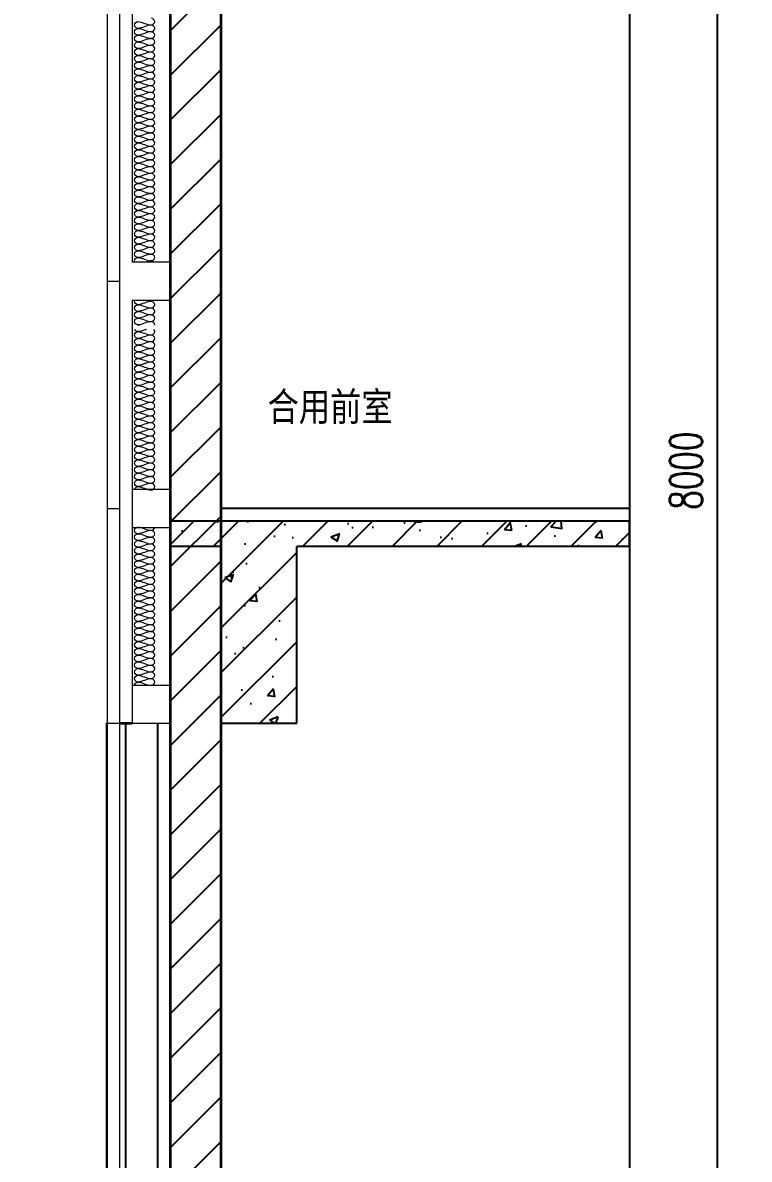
# Model space of a CAD drawing. Header units: millimetres. Extents: x 434053 to 1059003, y -2417481 to 936527.
# Drawn here: x 612969 to 615842, y -2251261 to -2246763 of the extents above; entities that cross this region are included whole.
import ezdxf

# ---------------------------------------------------------------- set-up
doc = ezdxf.new("R2010")
doc.units = ezdxf.units.MM
doc.header["$LTSCALE"] = 1000
doc.header["$MEASUREMENT"] = 0
doc.linetypes.add('DOTE', pattern=[2.42, 2, -0.2, 0.02, -0.2])
doc.layers.get('Defpoints').update_dxf_attribs({"color": 6})
for name, color, linetype, lineweight in [('A-ANNO-TEXT', 7, 'Continuous', 25), ('A-DETL-0001', 4, 'Continuous', 15), ('A-DOOR-PROJ', 1, 'Continuous', 25), ('A-WALL', 5, 'Continuous', 35), ('A-WALL-PROJ', 3, 'Continuous', 25)]:
    doc.layers.add(name, color=color, linetype=linetype, lineweight=lineweight)
for name, color, linetype in [('A-DOOR', 2, 'Continuous'), ('A-FLOR-STRS', 2, 'Continuous'), ('A-WALL-PATT', 8, 'Continuous'), ('AXIS', 3, 'Continuous'), ('DOTE', 16, 'DOTE'), ('PUB_DIM', 83, 'Continuous'), ('PUB_HATCH', 8, 'Continuous'), ('WALL', 5, 'Continuous')]:
    doc.layers.add(name, color=color, linetype=linetype)
doc.styles.add('_TCH_DIM_T3', font='SIMPLEX', dxfattribs={"width": 0.705882, "bigfont": 'GBCBIG'})
doc.styles.add('TITXV', font='', dxfattribs={"width": 0.8})
doc.styles.get('TITXV').set_extended_font_data('SimSun')
doc.dimstyles.new('_TCH_ARCH&&50', dxfattribs={"dimtxt": 127.5, "dimasz": 50, "dimexe": 125, "dimexo": 150, "dimgap": 61.25, "dimtad": 1, "dimdec": 0, "dimzin": 0, "dimdsep": 46, "dimtxsty": '_TCH_DIM_T3', "dimblk": 'ARCHTICK', "dimcen": 0.09, "dimclrt": 7, "dimazin": 2, "dimtfac": 1, "dimtdec": 0, "dimtix": 1, "dimtmove": 2, "dimatfit": 3, "dimfxl": 1, "dimtolj": 1, "dimtzin": 0, "dimarcsym": 0})
pattern_1 = [(45, (-1713816.56, -1462982.77), (-88.3883476, 88.3883476), []), (50, (-1713816.56, -1462982.77), (358.63009, -31.376067), [37.5, -412.5]), (355, (-1713816.56, -1462982.77), (-69.375667, 376.096067), [30, -330]), (100.4514, (-1713786.68, -1462985.4), (289.25469, 344.71977), [31.870095, -350.571056]), (46.1842, (-1713816.56, -1462882.77), (533.620524, -82.75951), [56.25, -618.75]), (96.6356, (-1713772.1, -1462889.67), (467.33135, 487.05894), [47.80514, -525.8565]), (351.1842, (-1713816.56, -1462882.77), (467.33097, 487.0593), [45, -495]), (21, (-1713766.56, -1462907.77), (298.453526, -201.309445), [37.5, -412.5]), (326, (-1713766.56, -1462907.77), (121.657666, 362.57502), [30, -330]), (71.4514, (-1713741.7, -1462924.55), (420.111314, 161.26525), [31.870095, -350.571056]), (37.5, (-1713816.56, -1462982.77), (6.0799277, 166.446927), [0, -326, 0, -335, 0, -331.25]), (7.5, (-1713816.56, -1462982.77), (131.534769, 197.205856), [0, -191, 0, -318.5, 0, -126.25]), (327.5, (-1713928.06, -1462982.77), (266.911218, -11.277436), [0, -125, 0, -390, 0, -517.5]), (317.5, (-1713978.06, -1462982.77), (291.593085, 50.052491), [0, -162.5, 0, -259, 0, -367.5])]

# ---------------------------------------------------------------- blocks, each defined once
blk = doc.blocks.new('M_Door-Passage-Stone-Flush - 1500mm-L2-4399165-810_PODIUM NW')
at = {"layer": 'A-DOOR'}
for p, q in [((-107780.7, 11000), (-107782.3, 11000)), ((-107782.3, 11000), (-107782.3, 8000)), ((-107705.7, 11000), (-107730.7, 11000)), ((-107705.7, 8000), (-107705.7, 11000)), ((-107782.3, 8000), (-107780.7, 8000)), ((-107730.7, 8000), (-107705.7, 8000))]:
    blk.add_line(p, q, dxfattribs=at)
blk = doc.blocks.new('asdfasdtr')
at = {"layer": 'A-DETL-0001'}
for p, q in [((11647.3, 10531.8), (11647.3, 3681.8)), ((11697.3, 3681.8), (11697.3, 10531.8)), ((11747.3, 9607.2), (11747.3, 8506.8)), ((11897.3, 8257.2), (11897.3, 9607.2)), ((11897.3, 8506.8), (11747.3, 8506.8)), ((11647.3, 8431.8), (11697.3, 8431.8)), ((11747.3, 8356.8), (11897.3, 8356.8)), ((11747.3, 8356.8), (11747.3, 8257.2)), ((11747.3, 8257.2), (11747.3, 8107.2)), ((11897.3, 8107.2), (11897.3, 8257.2)), ((11747.3, 8107.2), (11747.3, 6831.8)), ((11897.3, 6831.8), (11897.3, 8107.2)), ((11897.3, 7606.8), (11747.3, 7606.8)), ((11647.3, 7531.8), (11697.3, 7531.8)), ((11747.3, 7456.8), (11897.3, 7456.8)), ((11897.3, 6831.8), (11747.3, 6831.8)), ((11747.3, 6831.8), (11747.3, 6681.8)), ((11897.3, 6681.8), (11897.3, 6831.8)), ((11647.3, 6682.2), (11697.3, 6682.2)), ((11747.3, 6681.8), (11897.3, 6681.8)), ((11897.3, 6681.8), (11897.3, 3631.8))]:
    blk.add_line(p, q, dxfattribs=at)
for points in [[(11769.3, 9431.8), (11763, 9431.8), (11748.9, 9445.1), (11763, 9458.5), (11769.3, 9458.5)], [(11769.3, 9458.5), (11787.6, 9458.5), (11804.3, 9445.1), (11822.6, 9445.1)], [(11822.6, 9445.1), (11804.3, 9445.1), (11787.6, 9431.8), (11769.3, 9431.8)], [(11822.6, 9445.1), (11828.9, 9445.1), (11843, 9458.5), (11828.9, 9471.8), (11822.6, 9471.8)], [(11822.6, 9418.5), (11828.9, 9418.5), (11843, 9431.8), (11828.9, 9445.1), (11822.6, 9445.1)], [(11769.3, 9405.1), (11763, 9405.1), (11748.9, 9418.5), (11763, 9431.8), (11769.3, 9431.8)], [(11769.3, 9378.5), (11763, 9378.5), (11748.9, 9391.8), (11763, 9405.1), (11769.3, 9405.1)], [(11769.3, 9431.8), (11787.6, 9431.8), (11804.3, 9418.5), (11822.6, 9418.5)], [(11822.6, 9418.5), (11804.3, 9418.5), (11787.6, 9405.1), (11769.3, 9405.1)], [(11769.3, 9405.1), (11787.6, 9405.1), (11804.3, 9391.8), (11822.6, 9391.8)], [(11822.6, 9391.8), (11828.9, 9391.8), (11843, 9405.1), (11828.9, 9418.5), (11822.6, 9418.5)], [(11769.3, 9351.8), (11763, 9351.8), (11748.9, 9365.1), (11763, 9378.5), (11769.3, 9378.5)], [(11822.6, 9391.8), (11804.3, 9391.8), (11787.6, 9378.5), (11769.3, 9378.5)], [(11769.3, 9378.5), (11787.6, 9378.5), (11804.3, 9365.1), (11822.6, 9365.1)], [(11822.6, 9365.1), (11804.3, 9365.1), (11787.6, 9351.8), (11769.3, 9351.8)], [(11822.6, 9365.1), (11828.9, 9365.1), (11843, 9378.5), (11828.9, 9391.8), (11822.6, 9391.8)], [(11822.6, 9338.5), (11828.9, 9338.5), (11843, 9351.8), (11828.9, 9365.1), (11822.6, 9365.1)], [(11769.3, 9325.1), (11763, 9325.1), (11748.9, 9338.5), (11763, 9351.8), (11769.3, 9351.8)], [(11769.3, 9298.5), (11763, 9298.5), (11748.9, 9311.8), (11763, 9325.1), (11769.3, 9325.1)], [(11769.3, 9351.8), (11787.6, 9351.8), (11804.3, 9338.5), (11822.6, 9338.5)], [(11822.6, 9338.5), (11804.3, 9338.5), (11787.6, 9325.1), (11769.3, 9325.1)], [(11769.3, 9325.1), (11787.6, 9325.1), (11804.3, 9311.8), (11822.6, 9311.8)], [(11822.6, 9311.8), (11804.3, 9311.8), (11787.6, 9298.5), (11769.3, 9298.5)], [(11822.6, 9311.8), (11828.9, 9311.8), (11843, 9325.1), (11828.9, 9338.5), (11822.6, 9338.5)], [(11822.6, 9285.1), (11828.9, 9285.1), (11843, 9298.5), (11828.9, 9311.8), (11822.6, 9311.8)], [(11769.3, 9271.8), (11763, 9271.8), (11748.9, 9285.1), (11763, 9298.5), (11769.3, 9298.5)], [(11769.3, 9245.1), (11763, 9245.1), (11748.9, 9258.5), (11763, 9271.8), (11769.3, 9271.8)], [(11769.3, 9298.5), (11787.6, 9298.5), (11804.3, 9285.1), (11822.6, 9285.1)], [(11822.6, 9285.1), (11804.3, 9285.1), (11787.6, 9271.8), (11769.3, 9271.8)], [(11769.3, 9271.8), (11787.6, 9271.8), (11804.3, 9258.5), (11822.6, 9258.5)], [(11822.6, 9258.5), (11828.9, 9258.5), (11843, 9271.8), (11828.9, 9285.1), (11822.6, 9285.1)], [(11769.3, 9218.5), (11763, 9218.5), (11748.9, 9231.8), (11763, 9245.1), (11769.3, 9245.1)], [(11822.6, 9258.5), (11804.3, 9258.5), (11787.6, 9245.1), (11769.3, 9245.1)], [(11769.3, 9245.1), (11787.6, 9245.1), (11804.3, 9231.8), (11822.6, 9231.8)], [(11822.6, 9231.8), (11804.3, 9231.8), (11787.6, 9218.5), (11769.3, 9218.5)], [(11822.6, 9231.8), (11828.9, 9231.8), (11843, 9245.1), (11828.9, 9258.5), (11822.6, 9258.5)], [(11822.6, 9205.1), (11828.9, 9205.1), (11843, 9218.5), (11828.9, 9231.8), (11822.6, 9231.8)], [(11769.3, 9191.8), (11763, 9191.8), (11748.9, 9205.1), (11763, 9218.5), (11769.3, 9218.5)], [(11769.3, 9165.1), (11763, 9165.1), (11748.9, 9178.5), (11763, 9191.8), (11769.3, 9191.8)], [(11769.3, 9218.5), (11787.6, 9218.5), (11804.3, 9205.1), (11822.6, 9205.1)], [(11822.6, 9205.1), (11804.3, 9205.1), (11787.6, 9191.8), (11769.3, 9191.8)], [(11769.3, 9191.8), (11787.6, 9191.8), (11804.3, 9178.5), (11822.6, 9178.5)], [(11822.6, 9178.5), (11804.3, 9178.5), (11787.6, 9165.1), (11769.3, 9165.1)], [(11822.6, 9178.5), (11828.9, 9178.5), (11843, 9191.8), (11828.9, 9205.1), (11822.6, 9205.1)], [(11822.6, 9151.8), (11828.9, 9151.8), (11843, 9165.1), (11828.9, 9178.5), (11822.6, 9178.5)], [(11769.3, 9138.5), (11763, 9138.5), (11748.9, 9151.8), (11763, 9165.1), (11769.3, 9165.1)], [(11769.3, 9111.8), (11763, 9111.8), (11748.9, 9125.1), (11763, 9138.5), (11769.3, 9138.5)], [(11769.3, 9165.1), (11787.6, 9165.1), (11804.3, 9151.8), (11822.6, 9151.8)], [(11822.6, 9151.8), (11804.3, 9151.8), (11787.6, 9138.5), (11769.3, 9138.5)], [(11769.3, 9138.5), (11787.6, 9138.5), (11804.3, 9125.1), (11822.6, 9125.1)], [(11822.6, 9125.1), (11828.9, 9125.1), (11843, 9138.5), (11828.9, 9151.8), (11822.6, 9151.8)], [(11769.3, 9085.1), (11763, 9085.1), (11748.9, 9098.5), (11763, 9111.8), (11769.3, 9111.8)], [(11822.6, 9125.1), (11804.3, 9125.1), (11787.6, 9111.8), (11769.3, 9111.8)], [(11769.3, 9111.8), (11787.6, 9111.8), (11804.3, 9098.5), (11822.6, 9098.5)], [(11822.6, 9098.5), (11804.3, 9098.5), (11787.6, 9085.1), (11769.3, 9085.1)], [(11822.6, 9098.5), (11828.9, 9098.5), (11843, 9111.8), (11828.9, 9125.1), (11822.6, 9125.1)], [(11822.6, 9071.8), (11828.9, 9071.8), (11843, 9085.1), (11828.9, 9098.5), (11822.6, 9098.5)], [(11769.3, 9058.5), (11763, 9058.5), (11748.9, 9071.8), (11763, 9085.1), (11769.3, 9085.1)], [(11769.3, 9031.8), (11763, 9031.8), (11748.9, 9045.1), (11763, 9058.5), (11769.3, 9058.5)], [(11769.3, 9085.1), (11787.6, 9085.1), (11804.3, 9071.8), (11822.6, 9071.8)], [(11822.6, 9071.8), (11804.3, 9071.8), (11787.6, 9058.5), (11769.3, 9058.5)], [(11769.3, 9058.5), (11787.6, 9058.5), (11804.3, 9045.1), (11822.6, 9045.1)], [(11822.6, 9045.1), (11804.3, 9045.1), (11787.6, 9031.8), (11769.3, 9031.8)], [(11822.6, 9045.1), (11828.9, 9045.1), (11843, 9058.5), (11828.9, 9071.8), (11822.6, 9071.8)], [(11822.6, 9018.5), (11828.9, 9018.5), (11843, 9031.8), (11828.9, 9045.1), (11822.6, 9045.1)], [(11769.3, 9005.1), (11763, 9005.1), (11748.9, 9018.5), (11763, 9031.8), (11769.3, 9031.8)], [(11769.3, 8978.5), (11763, 8978.5), (11748.9, 8991.8), (11763, 9005.1), (11769.3, 9005.1)], [(11769.3, 9031.8), (11787.6, 9031.8), (11804.3, 9018.5), (11822.6, 9018.5)], [(11822.6, 9018.5), (11804.3, 9018.5), (11787.6, 9005.1), (11769.3, 9005.1)], [(11769.3, 9005.1), (11787.6, 9005.1), (11804.3, 8991.8), (11822.6, 8991.8)], [(11822.6, 8991.8), (11828.9, 8991.8), (11843, 9005.1), (11828.9, 9018.5), (11822.6, 9018.5)], [(11769.3, 8951.8), (11763, 8951.8), (11748.9, 8965.1), (11763, 8978.5), (11769.3, 8978.5)], [(11769.3, 8925.1), (11763, 8925.1), (11748.9, 8938.5), (11763, 8951.8), (11769.3, 8951.8)], [(11822.6, 8991.8), (11804.3, 8991.8), (11787.6, 8978.5), (11769.3, 8978.5)], [(11769.3, 8978.5), (11787.6, 8978.5), (11804.3, 8965.1), (11822.6, 8965.1)], [(11822.6, 8965.1), (11804.3, 8965.1), (11787.6, 8951.8), (11769.3, 8951.8)], [(11769.3, 8951.8), (11787.6, 8951.8), (11804.3, 8938.5), (11822.6, 8938.5)], [(11822.6, 8965.1), (11828.9, 8965.1), (11843, 8978.5), (11828.9, 8991.8), (11822.6, 8991.8)], [(11822.6, 8938.5), (11828.9, 8938.5), (11843, 8951.8), (11828.9, 8965.1), (11822.6, 8965.1)], [(11769.3, 8898.5), (11763, 8898.5), (11748.9, 8911.8), (11763, 8925.1), (11769.3, 8925.1)], [(11822.6, 8938.5), (11804.3, 8938.5), (11787.6, 8925.1), (11769.3, 8925.1)], [(11769.3, 8925.1), (11787.6, 8925.1), (11804.3, 8911.8), (11822.6, 8911.8)], [(11822.6, 8911.8), (11804.3, 8911.8), (11787.6, 8898.5), (11769.3, 8898.5)], [(11822.6, 8911.8), (11828.9, 8911.8), (11843, 8925.1), (11828.9, 8938.5), (11822.6, 8938.5)], [(11822.6, 8885.1), (11828.9, 8885.1), (11843, 8898.5), (11828.9, 8911.8), (11822.6, 8911.8)], [(11769.3, 8871.8), (11763, 8871.8), (11748.9, 8885.1), (11763, 8898.5), (11769.3, 8898.5)], [(11769.3, 8845.1), (11763, 8845.1), (11748.9, 8858.5), (11763, 8871.8), (11769.3, 8871.8)], [(11769.3, 8898.5), (11787.6, 8898.5), (11804.3, 8885.1), (11822.6, 8885.1)], [(11822.6, 8885.1), (11804.3, 8885.1), (11787.6, 8871.8), (11769.3, 8871.8)], [(11769.3, 8871.8), (11787.6, 8871.8), (11804.3, 8858.5), (11822.6, 8858.5)], [(11822.6, 8858.5), (11828.9, 8858.5), (11843, 8871.8), (11828.9, 8885.1), (11822.6, 8885.1)], [(11769.3, 8818.5), (11763, 8818.5), (11748.9, 8831.8), (11763, 8845.1), (11769.3, 8845.1)], [(11769.3, 8791.8), (11763, 8791.8), (11748.9, 8805.1), (11763, 8818.5), (11769.3, 8818.5)], [(11822.6, 8858.5), (11804.3, 8858.5), (11787.6, 8845.1), (11769.3, 8845.1)], [(11769.3, 8845.1), (11787.6, 8845.1), (11804.3, 8831.8), (11822.6, 8831.8)], [(11822.6, 8831.8), (11804.3, 8831.8), (11787.6, 8818.5), (11769.3, 8818.5)], [(11769.3, 8818.5), (11787.6, 8818.5), (11804.3, 8805.1), (11822.6, 8805.1)], [(11822.6, 8831.8), (11828.9, 8831.8), (11843, 8845.1), (11828.9, 8858.5), (11822.6, 8858.5)], [(11822.6, 8805.1), (11828.9, 8805.1), (11843, 8818.5), (11828.9, 8831.8), (11822.6, 8831.8)], [(11769.3, 8765.1), (11763, 8765.1), (11748.9, 8778.5), (11763, 8791.8), (11769.3, 8791.8)], [(11822.6, 8805.1), (11804.3, 8805.1), (11787.6, 8791.8), (11769.3, 8791.8)], [(11769.3, 8791.8), (11787.6, 8791.8), (11804.3, 8778.5), (11822.6, 8778.5)], [(11822.6, 8778.5), (11804.3, 8778.5), (11787.6, 8765.1), (11769.3, 8765.1)], [(11822.6, 8778.5), (11828.9, 8778.5), (11843, 8791.8), (11828.9, 8805.1), (11822.6, 8805.1)], [(11822.6, 8751.8), (11828.9, 8751.8), (11843, 8765.1), (11828.9, 8778.5), (11822.6, 8778.5)], [(11769.3, 8738.5), (11763, 8738.5), (11748.9, 8751.8), (11763, 8765.1), (11769.3, 8765.1)], [(11769.3, 8711.8), (11763, 8711.8), (11748.9, 8725.1), (11763, 8738.5), (11769.3, 8738.5)], [(11769.3, 8765.1), (11787.6, 8765.1), (11804.3, 8751.8), (11822.6, 8751.8)], [(11822.6, 8751.8), (11804.3, 8751.8), (11787.6, 8738.5), (11769.3, 8738.5)], [(11769.3, 8738.5), (11787.6, 8738.5), (11804.3, 8725.1), (11822.6, 8725.1)], [(11822.6, 8725.1), (11828.9, 8725.1), (11843, 8738.5), (11828.9, 8751.8), (11822.6, 8751.8)], [(11769.3, 8685.1), (11763, 8685.1), (11748.9, 8698.5), (11763, 8711.8), (11769.3, 8711.8)], [(11769.3, 8658.5), (11763, 8658.5), (11748.9, 8671.8), (11763, 8685.1), (11769.3, 8685.1)], [(11822.6, 8725.1), (11804.3, 8725.1), (11787.6, 8711.8), (11769.3, 8711.8)], [(11769.3, 8711.8), (11787.6, 8711.8), (11804.3, 8698.5), (11822.6, 8698.5)], [(11822.6, 8698.5), (11804.3, 8698.5), (11787.6, 8685.1), (11769.3, 8685.1)], [(11769.3, 8685.1), (11787.6, 8685.1), (11804.3, 8671.8), (11822.6, 8671.8)], [(11822.6, 8698.5), (11828.9, 8698.5), (11843, 8711.8), (11828.9, 8725.1), (11822.6, 8725.1)], [(11822.6, 8671.8), (11828.9, 8671.8), (11843, 8685.1), (11828.9, 8698.5), (11822.6, 8698.5)], [(11769.3, 8631.8), (11763, 8631.8), (11748.9, 8645.1), (11763, 8658.5), (11769.3, 8658.5)], [(11822.6, 8671.8), (11804.3, 8671.8), (11787.6, 8658.5), (11769.3, 8658.5)], [(11769.3, 8658.5), (11787.6, 8658.5), (11804.3, 8645.1), (11822.6, 8645.1)], [(11822.6, 8645.1), (11804.3, 8645.1), (11787.6, 8631.8), (11769.3, 8631.8)], [(11822.6, 8645.1), (11828.9, 8645.1), (11843, 8658.5), (11828.9, 8671.8), (11822.6, 8671.8)], [(11822.6, 8618.5), (11828.9, 8618.5), (11843, 8631.8), (11828.9, 8645.1), (11822.6, 8645.1)], [(11769.3, 8605.1), (11763, 8605.1), (11748.9, 8618.5), (11763, 8631.8), (11769.3, 8631.8)], [(11769.3, 8578.5), (11763, 8578.5), (11748.9, 8591.8), (11763, 8605.1), (11769.3, 8605.1)], [(11769.3, 8631.8), (11787.6, 8631.8), (11804.3, 8618.5), (11822.6, 8618.5)], [(11822.6, 8618.5), (11804.3, 8618.5), (11787.6, 8605.1), (11769.3, 8605.1)], [(11769.3, 8605.1), (11787.6, 8605.1), (11804.3, 8591.8), (11822.6, 8591.8)], [(11822.6, 8591.8), (11804.3, 8591.8), (11787.6, 8578.5), (11769.3, 8578.5)], [(11822.6, 8591.8), (11828.9, 8591.8), (11843, 8605.1), (11828.9, 8618.5), (11822.6, 8618.5)], [(11822.6, 8565.1), (11828.9, 8565.1), (11843, 8578.5), (11828.9, 8591.8), (11822.6, 8591.8)], [(11769.3, 8551.8), (11763, 8551.8), (11748.9, 8565.1), (11763, 8578.5), (11769.3, 8578.5)], [(11769.3, 8525.1), (11763, 8525.1), (11748.9, 8538.5), (11763, 8551.8), (11769.3, 8551.8)], [(11769.3, 8578.5), (11787.6, 8578.5), (11804.3, 8565.1), (11822.6, 8565.1)], [(11822.6, 8565.1), (11804.3, 8565.1), (11787.6, 8551.8), (11769.3, 8551.8)], [(11769.3, 8551.8), (11787.6, 8551.8), (11804.3, 8538.5), (11822.6, 8538.5)], [(11822.6, 8538.5), (11828.9, 8538.5), (11843, 8551.8), (11828.9, 8565.1), (11822.6, 8565.1)], [(11822.6, 8538.5), (11804.3, 8538.5), (11787.6, 8525.1), (11769.3, 8525.1)], [(11769.3, 8525.1), (11787.6, 8525.1), (11804.3, 8511.8), (11822.6, 8511.8)], [(11822.6, 8511.8), (11815, 8511.8), (11807.7, 8509.5), (11800.4, 8506.8)], [(11822.6, 8511.8), (11828.9, 8511.8), (11843, 8525.1), (11828.9, 8538.5), (11822.6, 8538.5)], [(11832.5, 8506.8), (11829.8, 8509.8), (11826.1, 8511.8), (11822.6, 8511.8)], [(11769.3, 8311.8), (11763, 8311.8), (11748.9, 8325.1), (11763, 8338.5), (11769.3, 8338.5)], [(11822.6, 8351.8), (11804.3, 8351.8), (11787.6, 8338.5), (11769.3, 8338.5)], [(11769.3, 8338.5), (11787.6, 8338.5), (11804.3, 8325.1), (11822.6, 8325.1)], [(11822.6, 8325.1), (11804.3, 8325.1), (11787.6, 8311.8), (11769.3, 8311.8)], [(11800.4, 8356.8), (11807.7, 8354.1), (11815, 8351.8), (11822.6, 8351.8)], [(11822.6, 8351.8), (11826.1, 8351.8), (11829.8, 8353.9), (11832.5, 8356.8)], [(11822.6, 8325.1), (11828.9, 8325.1), (11843, 8338.5), (11828.9, 8351.8), (11822.6, 8351.8)], [(11822.6, 8298.5), (11828.9, 8298.5), (11843, 8311.8), (11828.9, 8325.1), (11822.6, 8325.1)], [(11769.3, 8285.1), (11763, 8285.1), (11748.9, 8298.5), (11763, 8311.8), (11769.3, 8311.8)], [(11769.3, 8258.5), (11763, 8258.5), (11748.9, 8271.8), (11763, 8285.1), (11769.3, 8285.1)], [(11769.3, 8311.8), (11787.6, 8311.8), (11804.3, 8298.5), (11822.6, 8298.5)], [(11822.6, 8298.5), (11804.3, 8298.5), (11787.6, 8285.1), (11769.3, 8285.1)], [(11769.3, 8285.1), (11787.6, 8285.1), (11804.3, 8271.8), (11822.6, 8271.8)], [(11822.6, 8271.8), (11828.9, 8271.8), (11843, 8285.1), (11828.9, 8298.5), (11822.6, 8298.5)], [(11769.3, 8205.1), (11763, 8205.1), (11748.9, 8218.5), (11763, 8231.8), (11769.3, 8231.8)], [(11769.3, 8231.8), (11764.6, 8231.8), (11759.5, 8235.6), (11757.2, 8240.2)], [(11766.4, 8258), (11767.4, 8258.3), (11768.4, 8258.5), (11769.3, 8258.5)], [(11822.6, 8271.8), (11804.3, 8271.8), (11787.6, 8258.5), (11769.3, 8258.5)], [(11769.3, 8258.5), (11771.5, 8258.5), (11773.8, 8258.3), (11776, 8257.9)], [(11801.6, 8240.6), (11791, 8236.7), (11780.4, 8231.8), (11769.3, 8231.8)], [(11769.3, 8231.8), (11787.6, 8231.8), (11804.3, 8218.5), (11822.6, 8218.5)], [(11769.3, 8178.5), (11763, 8178.5), (11748.9, 8191.8), (11763, 8205.1), (11769.3, 8205.1)], [(11822.6, 8218.5), (11804.3, 8218.5), (11787.6, 8205.1), (11769.3, 8205.1)], [(11769.3, 8205.1), (11787.6, 8205.1), (11804.3, 8191.8), (11822.6, 8191.8)], [(11822.6, 8191.8), (11804.3, 8191.8), (11787.6, 8178.5), (11769.3, 8178.5)], [(11822.6, 8191.8), (11828.9, 8191.8), (11843, 8205.1), (11828.9, 8218.5), (11822.6, 8218.5)], [(11822.6, 8165.1), (11828.9, 8165.1), (11843, 8178.5), (11828.9, 8191.8), (11822.6, 8191.8)], [(11769.3, 8151.8), (11763, 8151.8), (11748.9, 8165.1), (11763, 8178.5), (11769.3, 8178.5)], [(11769.3, 8125.1), (11763, 8125.1), (11748.9, 8138.5), (11763, 8151.8), (11769.3, 8151.8)], [(11769.3, 8178.5), (11787.6, 8178.5), (11804.3, 8165.1), (11822.6, 8165.1)], [(11822.6, 8165.1), (11804.3, 8165.1), (11787.6, 8151.8), (11769.3, 8151.8)], [(11769.3, 8151.8), (11787.6, 8151.8), (11804.3, 8138.5), (11822.6, 8138.5)], [(11822.6, 8138.5), (11828.9, 8138.5), (11843, 8151.8), (11828.9, 8165.1), (11822.6, 8165.1)], [(11769.3, 8098.5), (11763, 8098.5), (11748.9, 8111.8), (11763, 8125.1), (11769.3, 8125.1)], [(11769.3, 8071.8), (11763, 8071.8), (11748.9, 8085.1), (11763, 8098.5), (11769.3, 8098.5)], [(11769.3, 8071.8), (11763, 8071.8), (11748.9, 8085.1), (11763, 8098.5), (11769.3, 8098.5)], [(11769.3, 8098.5), (11764.6, 8098.5), (11759.5, 8102.2), (11757.2, 8106.9)], [(11822.6, 8138.5), (11804.3, 8138.5), (11787.6, 8125.1), (11769.3, 8125.1)], [(11769.3, 8125.1), (11787.6, 8125.1), (11804.3, 8111.8), (11822.6, 8111.8)], [(11822.6, 8111.8), (11804.3, 8111.8), (11787.6, 8098.5), (11769.3, 8098.5)], [(11801.6, 8107.3), (11791, 8103.4), (11780.4, 8098.5), (11769.3, 8098.5)], [(11769.3, 8098.5), (11787.6, 8098.5), (11804.3, 8085.1), (11822.6, 8085.1)], [(11769.3, 8098.5), (11787.6, 8098.5), (11804.3, 8085.1), (11822.6, 8085.1)], [(11822.6, 8111.8), (11828.9, 8111.8), (11843, 8125.1), (11828.9, 8138.5), (11822.6, 8138.5)], [(11822.6, 8085.1), (11828.9, 8085.1), (11843, 8098.5), (11828.9, 8111.8), (11822.6, 8111.8)], [(11769.3, 8045.1), (11763, 8045.1), (11748.9, 8058.5), (11763, 8071.8), (11769.3, 8071.8)], [(11822.6, 8085.1), (11804.3, 8085.1), (11787.6, 8071.8), (11769.3, 8071.8)], [(11822.6, 8085.1), (11804.3, 8085.1), (11787.6, 8071.8), (11769.3, 8071.8)], [(11769.3, 8071.8), (11787.6, 8071.8), (11804.3, 8058.5), (11822.6, 8058.5)], [(11822.6, 8058.5), (11804.3, 8058.5), (11787.6, 8045.1), (11769.3, 8045.1)], [(11822.6, 8058.5), (11828.9, 8058.5), (11843, 8071.8), (11828.9, 8085.1), (11822.6, 8085.1)], [(11822.6, 8031.8), (11828.9, 8031.8), (11843, 8045.1), (11828.9, 8058.5), (11822.6, 8058.5)], [(11769.3, 8018.5), (11763, 8018.5), (11748.9, 8031.8), (11763, 8045.1), (11769.3, 8045.1)], [(11769.3, 7991.8), (11763, 7991.8), (11748.9, 8005.1), (11763, 8018.5), (11769.3, 8018.5)], [(11769.3, 8045.1), (11787.6, 8045.1), (11804.3, 8031.8), (11822.6, 8031.8)], [(11822.6, 8031.8), (11804.3, 8031.8), (11787.6, 8018.5), (11769.3, 8018.5)], [(11769.3, 8018.5), (11787.6, 8018.5), (11804.3, 8005.1), (11822.6, 8005.1)], [(11822.6, 8005.1), (11828.9, 8005.1), (11843, 8018.5), (11828.9, 8031.8), (11822.6, 8031.8)], [(11769.3, 7965.1), (11763, 7965.1), (11748.9, 7978.5), (11763, 7991.8), (11769.3, 7991.8)], [(11769.3, 7938.5), (11763, 7938.5), (11748.9, 7951.8), (11763, 7965.1), (11769.3, 7965.1)], [(11822.6, 8005.1), (11804.3, 8005.1), (11787.6, 7991.8), (11769.3, 7991.8)], [(11769.3, 7991.8), (11787.6, 7991.8), (11804.3, 7978.5), (11822.6, 7978.5)], [(11822.6, 7978.5), (11804.3, 7978.5), (11787.6, 7965.1), (11769.3, 7965.1)], [(11769.3, 7965.1), (11787.6, 7965.1), (11804.3, 7951.8), (11822.6, 7951.8)], [(11822.6, 7978.5), (11828.9, 7978.5), (11843, 7991.8), (11828.9, 8005.1), (11822.6, 8005.1)], [(11822.6, 7951.8), (11828.9, 7951.8), (11843, 7965.1), (11828.9, 7978.5), (11822.6, 7978.5)], [(11769.3, 7911.8), (11763, 7911.8), (11748.9, 7925.1), (11763, 7938.5), (11769.3, 7938.5)], [(11822.6, 7951.8), (11804.3, 7951.8), (11787.6, 7938.5), (11769.3, 7938.5)], [(11769.3, 7938.5), (11787.6, 7938.5), (11804.3, 7925.1), (11822.6, 7925.1)], [(11822.6, 7925.1), (11804.3, 7925.1), (11787.6, 7911.8), (11769.3, 7911.8)], [(11822.6, 7925.1), (11828.9, 7925.1), (11843, 7938.5), (11828.9, 7951.8), (11822.6, 7951.8)], [(11822.6, 7898.5), (11828.9, 7898.5), (11843, 7911.8), (11828.9, 7925.1), (11822.6, 7925.1)], [(11769.3, 7885.1), (11763, 7885.1), (11748.9, 7898.5), (11763, 7911.8), (11769.3, 7911.8)], [(11769.3, 7858.5), (11763, 7858.5), (11748.9, 7871.8), (11763, 7885.1), (11769.3, 7885.1)], [(11769.3, 7911.8), (11787.6, 7911.8), (11804.3, 7898.5), (11822.6, 7898.5)], [(11822.6, 7898.5), (11804.3, 7898.5), (11787.6, 7885.1), (11769.3, 7885.1)], [(11769.3, 7885.1), (11787.6, 7885.1), (11804.3, 7871.8), (11822.6, 7871.8)], [(11822.6, 7871.8), (11804.3, 7871.8), (11787.6, 7858.5), (11769.3, 7858.5)], [(11822.6, 7871.8), (11828.9, 7871.8), (11843, 7885.1), (11828.9, 7898.5), (11822.6, 7898.5)], [(11822.6, 7845.1), (11828.9, 7845.1), (11843, 7858.5), (11828.9, 7871.8), (11822.6, 7871.8)], [(11769.3, 7831.8), (11763, 7831.8), (11748.9, 7845.1), (11763, 7858.5), (11769.3, 7858.5)], [(11769.3, 7805.1), (11763, 7805.1), (11748.9, 7818.5), (11763, 7831.8), (11769.3, 7831.8)], [(11769.3, 7858.5), (11787.6, 7858.5), (11804.3, 7845.1), (11822.6, 7845.1)], [(11822.6, 7845.1), (11804.3, 7845.1), (11787.6, 7831.8), (11769.3, 7831.8)], [(11769.3, 7831.8), (11787.6, 7831.8), (11804.3, 7818.5), (11822.6, 7818.5)], [(11822.6, 7818.5), (11828.9, 7818.5), (11843, 7831.8), (11828.9, 7845.1), (11822.6, 7845.1)], [(11769.3, 7778.5), (11763, 7778.5), (11748.9, 7791.8), (11763, 7805.1), (11769.3, 7805.1)], [(11822.6, 7818.5), (11804.3, 7818.5), (11787.6, 7805.1), (11769.3, 7805.1)], [(11769.3, 7805.1), (11787.6, 7805.1), (11804.3, 7791.8), (11822.6, 7791.8)], [(11822.6, 7791.8), (11804.3, 7791.8), (11787.6, 7778.5), (11769.3, 7778.5)], [(11822.6, 7791.8), (11828.9, 7791.8), (11843, 7805.1), (11828.9, 7818.5), (11822.6, 7818.5)], [(11822.6, 7765.1), (11828.9, 7765.1), (11843, 7778.5), (11828.9, 7791.8), (11822.6, 7791.8)], [(11769.3, 7751.8), (11763, 7751.8), (11748.9, 7765.1), (11763, 7778.5), (11769.3, 7778.5)], [(11769.3, 7725.1), (11763, 7725.1), (11748.9, 7738.5), (11763, 7751.8), (11769.3, 7751.8)], [(11769.3, 7778.5), (11787.6, 7778.5), (11804.3, 7765.1), (11822.6, 7765.1)], [(11822.6, 7765.1), (11804.3, 7765.1), (11787.6, 7751.8), (11769.3, 7751.8)], [(11769.3, 7751.8), (11787.6, 7751.8), (11804.3, 7738.5), (11822.6, 7738.5)], [(11822.6, 7738.5), (11804.3, 7738.5), (11787.6, 7725.1), (11769.3, 7725.1)], [(11822.6, 7738.5), (11828.9, 7738.5), (11843, 7751.8), (11828.9, 7765.1), (11822.6, 7765.1)], [(11822.6, 7711.8), (11828.9, 7711.8), (11843, 7725.1), (11828.9, 7738.5), (11822.6, 7738.5)], [(11769.3, 7698.5), (11763, 7698.5), (11748.9, 7711.8), (11763, 7725.1), (11769.3, 7725.1)], [(11769.3, 7671.8), (11763, 7671.8), (11748.9, 7685.1), (11763, 7698.5), (11769.3, 7698.5)], [(11769.3, 7725.1), (11787.6, 7725.1), (11804.3, 7711.8), (11822.6, 7711.8)], [(11822.6, 7711.8), (11804.3, 7711.8), (11787.6, 7698.5), (11769.3, 7698.5)], [(11769.3, 7698.5), (11787.6, 7698.5), (11804.3, 7685.1), (11822.6, 7685.1)], [(11822.6, 7685.1), (11828.9, 7685.1), (11843, 7698.5), (11828.9, 7711.8), (11822.6, 7711.8)], [(11769.3, 7645.1), (11763, 7645.1), (11748.9, 7658.5), (11763, 7671.8), (11769.3, 7671.8)], [(11822.6, 7685.1), (11804.3, 7685.1), (11787.6, 7671.8), (11769.3, 7671.8)], [(11769.3, 7671.8), (11787.6, 7671.8), (11804.3, 7658.5), (11822.6, 7658.5)], [(11822.6, 7658.5), (11804.3, 7658.5), (11787.6, 7645.1), (11769.3, 7645.1)], [(11822.6, 7658.5), (11828.9, 7658.5), (11843, 7671.8), (11828.9, 7685.1), (11822.6, 7685.1)], [(11822.6, 7631.8), (11828.9, 7631.8), (11843, 7645.1), (11828.9, 7658.5), (11822.6, 7658.5)], [(11769.3, 7618.5), (11763, 7618.5), (11748.9, 7631.8), (11763, 7645.1), (11769.3, 7645.1)], [(11756.1, 7606.8), (11757.1, 7612.9), (11763.5, 7618.5), (11769.3, 7618.5)], [(11769.3, 7645.1), (11787.6, 7645.1), (11804.3, 7631.8), (11822.6, 7631.8)], [(11822.6, 7631.8), (11804.3, 7631.8), (11787.6, 7618.5), (11769.3, 7618.5)], [(11769.3, 7618.5), (11787.6, 7618.5), (11804.3, 7605.1), (11822.6, 7605.1)], [(11822.6, 7605.1), (11828.9, 7605.1), (11843, 7618.5), (11828.9, 7631.8), (11822.6, 7631.8)], [(11769.3, 7431.8), (11763, 7431.8), (11748.9, 7445.1), (11763, 7458.5), (11769.3, 7458.5)], [(11769.3, 7405.1), (11763, 7405.1), (11748.9, 7418.5), (11763, 7431.8), (11769.3, 7431.8)], [(11769.3, 7458.5), (11787.6, 7458.5), (11804.3, 7445.1), (11822.6, 7445.1)], [(11822.6, 7445.1), (11804.3, 7445.1), (11787.6, 7431.8), (11769.3, 7431.8)], [(11769.3, 7431.8), (11787.6, 7431.8), (11804.3, 7418.5), (11822.6, 7418.5)], [(11822.6, 7445.1), (11828.4, 7445.1), (11834.8, 7450.7), (11835.8, 7456.8)], [(11822.6, 7418.5), (11828.9, 7418.5), (11843, 7431.8), (11828.9, 7445.1), (11822.6, 7445.1)], [(11769.3, 7378.5), (11763, 7378.5), (11748.9, 7391.8), (11763, 7405.1), (11769.3, 7405.1)], [(11769.3, 7351.8), (11763, 7351.8), (11748.9, 7365.1), (11763, 7378.5), (11769.3, 7378.5)], [(11822.6, 7418.5), (11804.3, 7418.5), (11787.6, 7405.1), (11769.3, 7405.1)], [(11769.3, 7405.1), (11787.6, 7405.1), (11804.3, 7391.8), (11822.6, 7391.8)], [(11822.6, 7391.8), (11804.3, 7391.8), (11787.6, 7378.5), (11769.3, 7378.5)], [(11769.3, 7378.5), (11787.6, 7378.5), (11804.3, 7365.1), (11822.6, 7365.1)], [(11822.6, 7391.8), (11828.9, 7391.8), (11843, 7405.1), (11828.9, 7418.5), (11822.6, 7418.5)], [(11822.6, 7365.1), (11828.9, 7365.1), (11843, 7378.5), (11828.9, 7391.8), (11822.6, 7391.8)], [(11769.3, 7325.1), (11763, 7325.1), (11748.9, 7338.5), (11763, 7351.8), (11769.3, 7351.8)], [(11822.6, 7365.1), (11804.3, 7365.1), (11787.6, 7351.8), (11769.3, 7351.8)], [(11769.3, 7351.8), (11787.6, 7351.8), (11804.3, 7338.5), (11822.6, 7338.5)], [(11822.6, 7338.5), (11804.3, 7338.5), (11787.6, 7325.1), (11769.3, 7325.1)], [(11822.6, 7338.5), (11828.9, 7338.5), (11843, 7351.8), (11828.9, 7365.1), (11822.6, 7365.1)], [(11822.6, 7311.8), (11828.9, 7311.8), (11843, 7325.1), (11828.9, 7338.5), (11822.6, 7338.5)], [(11769.3, 7298.5), (11763, 7298.5), (11748.9, 7311.8), (11763, 7325.1), (11769.3, 7325.1)], [(11769.3, 7271.8), (11763, 7271.8), (11748.9, 7285.1), (11763, 7298.5), (11769.3, 7298.5)], [(11769.3, 7325.1), (11787.6, 7325.1), (11804.3, 7311.8), (11822.6, 7311.8)], [(11822.6, 7311.8), (11804.3, 7311.8), (11787.6, 7298.5), (11769.3, 7298.5)], [(11769.3, 7298.5), (11787.6, 7298.5), (11804.3, 7285.1), (11822.6, 7285.1)], [(11822.6, 7285.1), (11828.9, 7285.1), (11843, 7298.5), (11828.9, 7311.8), (11822.6, 7311.8)], [(11769.3, 7245.1), (11763, 7245.1), (11748.9, 7258.5), (11763, 7271.8), (11769.3, 7271.8)], [(11769.3, 7218.5), (11763, 7218.5), (11748.9, 7231.8), (11763, 7245.1), (11769.3, 7245.1)], [(11822.6, 7285.1), (11804.3, 7285.1), (11787.6, 7271.8), (11769.3, 7271.8)], [(11769.3, 7271.8), (11787.6, 7271.8), (11804.3, 7258.5), (11822.6, 7258.5)], [(11822.6, 7258.5), (11804.3, 7258.5), (11787.6, 7245.1), (11769.3, 7245.1)], [(11769.3, 7245.1), (11787.6, 7245.1), (11804.3, 7231.8), (11822.6, 7231.8)], [(11822.6, 7258.5), (11828.9, 7258.5), (11843, 7271.8), (11828.9, 7285.1), (11822.6, 7285.1)], [(11822.6, 7231.8), (11828.9, 7231.8), (11843, 7245.1), (11828.9, 7258.5), (11822.6, 7258.5)], [(11769.3, 7191.8), (11763, 7191.8), (11748.9, 7205.1), (11763, 7218.5), (11769.3, 7218.5)], [(11822.6, 7231.8), (11804.3, 7231.8), (11787.6, 7218.5), (11769.3, 7218.5)], [(11769.3, 7218.5), (11787.6, 7218.5), (11804.3, 7205.1), (11822.6, 7205.1)], [(11822.6, 7205.1), (11804.3, 7205.1), (11787.6, 7191.8), (11769.3, 7191.8)], [(11822.6, 7205.1), (11828.9, 7205.1), (11843, 7218.5), (11828.9, 7231.8), (11822.6, 7231.8)], [(11822.6, 7178.5), (11828.9, 7178.5), (11843, 7191.8), (11828.9, 7205.1), (11822.6, 7205.1)], [(11769.3, 7165.1), (11763, 7165.1), (11748.9, 7178.5), (11763, 7191.8), (11769.3, 7191.8)], [(11769.3, 7138.5), (11763, 7138.5), (11748.9, 7151.8), (11763, 7165.1), (11769.3, 7165.1)], [(11769.3, 7191.8), (11787.6, 7191.8), (11804.3, 7178.5), (11822.6, 7178.5)], [(11822.6, 7178.5), (11804.3, 7178.5), (11787.6, 7165.1), (11769.3, 7165.1)], [(11769.3, 7165.1), (11787.6, 7165.1), (11804.3, 7151.8), (11822.6, 7151.8)], [(11822.6, 7151.8), (11804.3, 7151.8), (11787.6, 7138.5), (11769.3, 7138.5)], [(11822.6, 7151.8), (11828.9, 7151.8), (11843, 7165.1), (11828.9, 7178.5), (11822.6, 7178.5)], [(11822.6, 7125.1), (11828.9, 7125.1), (11843, 7138.5), (11828.9, 7151.8), (11822.6, 7151.8)], [(11769.3, 7111.8), (11763, 7111.8), (11748.9, 7125.1), (11763, 7138.5), (11769.3, 7138.5)], [(11769.3, 7085.1), (11763, 7085.1), (11748.9, 7098.5), (11763, 7111.8), (11769.3, 7111.8)], [(11769.3, 7138.5), (11787.6, 7138.5), (11804.3, 7125.1), (11822.6, 7125.1)], [(11822.6, 7125.1), (11804.3, 7125.1), (11787.6, 7111.8), (11769.3, 7111.8)], [(11769.3, 7111.8), (11787.6, 7111.8), (11804.3, 7098.5), (11822.6, 7098.5)], [(11822.6, 7098.5), (11828.9, 7098.5), (11843, 7111.8), (11828.9, 7125.1), (11822.6, 7125.1)], [(11769.3, 7058.5), (11763, 7058.5), (11748.9, 7071.8), (11763, 7085.1), (11769.3, 7085.1)], [(11822.6, 7098.5), (11804.3, 7098.5), (11787.6, 7085.1), (11769.3, 7085.1)], [(11769.3, 7085.1), (11787.6, 7085.1), (11804.3, 7071.8), (11822.6, 7071.8)], [(11822.6, 7071.8), (11804.3, 7071.8), (11787.6, 7058.5), (11769.3, 7058.5)], [(11822.6, 7071.8), (11828.9, 7071.8), (11843, 7085.1), (11828.9, 7098.5), (11822.6, 7098.5)], [(11822.6, 7045.1), (11828.9, 7045.1), (11843, 7058.5), (11828.9, 7071.8), (11822.6, 7071.8)], [(11769.3, 7031.8), (11763, 7031.8), (11748.9, 7045.1), (11763, 7058.5), (11769.3, 7058.5)], [(11769.3, 7005.1), (11763, 7005.1), (11748.9, 7018.5), (11763, 7031.8), (11769.3, 7031.8)], [(11769.3, 7058.5), (11787.6, 7058.5), (11804.3, 7045.1), (11822.6, 7045.1)], [(11822.6, 7045.1), (11804.3, 7045.1), (11787.6, 7031.8), (11769.3, 7031.8)], [(11769.3, 7031.8), (11787.6, 7031.8), (11804.3, 7018.5), (11822.6, 7018.5)], [(11822.6, 7018.5), (11804.3, 7018.5), (11787.6, 7005.1), (11769.3, 7005.1)], [(11822.6, 7018.5), (11828.9, 7018.5), (11843, 7031.8), (11828.9, 7045.1), (11822.6, 7045.1)], [(11822.6, 6991.8), (11828.9, 6991.8), (11843, 7005.1), (11828.9, 7018.5), (11822.6, 7018.5)], [(11769.3, 6978.5), (11763, 6978.5), (11748.9, 6991.8), (11763, 7005.1), (11769.3, 7005.1)], [(11769.3, 6951.8), (11763, 6951.8), (11748.9, 6965.1), (11763, 6978.5), (11769.3, 6978.5)], [(11769.3, 7005.1), (11787.6, 7005.1), (11804.3, 6991.8), (11822.6, 6991.8)], [(11822.6, 6991.8), (11804.3, 6991.8), (11787.6, 6978.5), (11769.3, 6978.5)], [(11769.3, 6978.5), (11787.6, 6978.5), (11804.3, 6965.1), (11822.6, 6965.1)], [(11822.6, 6965.1), (11828.9, 6965.1), (11843, 6978.5), (11828.9, 6991.8), (11822.6, 6991.8)], [(11769.3, 6925.1), (11763, 6925.1), (11748.9, 6938.5), (11763, 6951.8), (11769.3, 6951.8)], [(11822.6, 6965.1), (11804.3, 6965.1), (11787.6, 6951.8), (11769.3, 6951.8)], [(11769.3, 6951.8), (11787.6, 6951.8), (11804.3, 6938.5), (11822.6, 6938.5)], [(11822.6, 6938.5), (11804.3, 6938.5), (11787.6, 6925.1), (11769.3, 6925.1)], [(11822.6, 6938.5), (11828.9, 6938.5), (11843, 6951.8), (11828.9, 6965.1), (11822.6, 6965.1)], [(11822.6, 6911.8), (11828.9, 6911.8), (11843, 6925.1), (11828.9, 6938.5), (11822.6, 6938.5)], [(11769.3, 6898.5), (11763, 6898.5), (11748.9, 6911.8), (11763, 6925.1), (11769.3, 6925.1)], [(11769.3, 6871.8), (11763, 6871.8), (11748.9, 6885.1), (11763, 6898.5), (11769.3, 6898.5)], [(11769.3, 6925.1), (11787.6, 6925.1), (11804.3, 6911.8), (11822.6, 6911.8)], [(11822.6, 6911.8), (11804.3, 6911.8), (11787.6, 6898.5), (11769.3, 6898.5)], [(11769.3, 6898.5), (11787.6, 6898.5), (11804.3, 6885.1), (11822.6, 6885.1)], [(11822.6, 6885.1), (11804.3, 6885.1), (11787.6, 6871.8), (11769.3, 6871.8)], [(11822.6, 6885.1), (11828.9, 6885.1), (11843, 6898.5), (11828.9, 6911.8), (11822.6, 6911.8)], [(11822.6, 6858.5), (11828.9, 6858.5), (11843, 6871.8), (11828.9, 6885.1), (11822.6, 6885.1)], [(11769.3, 6845.1), (11763, 6845.1), (11748.9, 6858.5), (11763, 6871.8), (11769.3, 6871.8)], [(11756, 6831.8), (11756, 6838.1), (11763, 6845.1), (11769.3, 6845.1)], [(11769.3, 6871.8), (11787.6, 6871.8), (11804.3, 6858.5), (11822.6, 6858.5)], [(11822.6, 6858.5), (11804.3, 6858.5), (11787.6, 6845.1), (11769.3, 6845.1)], [(11769.3, 6845.1), (11787.6, 6845.1), (11804.3, 6831.8), (11822.6, 6831.8)], [(11822.6, 6831.8), (11828.9, 6831.8), (11843, 6845.1), (11828.9, 6858.5), (11822.6, 6858.5)]]:
    blk.add_open_spline(points, degree=3, dxfattribs=at)
for points, knots in [([(11757.2, 8506.8), (11756.4, 8508.4), (11754.2, 8516.8), (11763, 8525.1), (11769.3, 8525.1)], [1.052793, 1.052793, 1.052793, 1.052793, 1.414214, 2.828427, 2.828427, 2.828427, 2.828427]), ([(11769.3, 8338.5), (11763, 8338.5), (11754.2, 8346.9), (11756.4, 8355.2), (11757.2, 8356.8)], [0, 0, 0, 0, 1.414214, 1.775637, 1.775637, 1.775637, 1.775637]), ([(11835.9, 8257.1), (11835.9, 8257.6), (11836.5, 8264.7), (11828.9, 8271.8), (11822.6, 8271.8)], [1.316504, 1.316504, 1.316504, 1.316504, 1.414214, 2.828427, 2.828427, 2.828427, 2.828427]), ([(11822.6, 8218.5), (11828.9, 8218.5), (11839.3, 8228.3), (11834.4, 8238.2), (11832, 8240.6)], [0, 0, 0, 0, 1.414214, 2.087893, 2.087893, 2.087893, 2.087893]), ([(11822.6, 8085.1), (11828.9, 8085.1), (11839.3, 8095), (11834.4, 8104.8), (11832, 8107.3)], [0, 0, 0, 0, 1.414214, 2.087893, 2.087893, 2.087893, 2.087893])]:
    blk.add_open_spline(points, degree=3, knots=knots, dxfattribs=at)
at = {"layer": 'A-WALL'}
blk.add_line((11697.3, 6681.8), (11747.3, 6681.8), dxfattribs=at)
at = {"layer": 'A-WALL-PROJ'}
blk.add_line((11847.3, 6681.8), (11847.3, 3681.8), dxfattribs=at)
at = {"layer": 'A-DOOR-PROJ'}
blk.add_blockref('M_Door-Passage-Stone-Flush - 1500mm-L2-4399165-810_PODIUM NW', (119428, -4318.2), dxfattribs=at)
blk = doc.blocks.new('_ArchTick')
at = {"color": 0, "linetype": 'ByBlock', "const_width": 0.4}
blk.add_lwpolyline([(-0.5, -0.5), (0.5, 0.5)], dxfattribs=at)
blk = doc.blocks.new('*D909')
at = {"layer": 'Defpoints', "color": 0, "transparency": 16777216}
for p in [(615430.1, -2244535.7), (615716.6, -2244535.7), (615430.1, -2252535.7)]:
    blk.add_point(p, dxfattribs=at)
at = {"layer": 'PUB_DIM', "color": 0, "lineweight": -2, "transparency": 16777216}
for p, q in [((615580.1, -2244535.7), (615841.6, -2244535.7)), ((615716.6, -2252535.7), (615716.6, -2244535.7)), ((615580.1, -2252535.7), (615841.6, -2252535.7))]:
    blk.add_line(p, q, dxfattribs=at)
at = {"layer": 'PUB_DIM', "color": 0, "lineweight": -2, "transparency": 16777216, "xscale": 50, "yscale": 50, "zscale": 50}
for p, rotation in [((615716.6, -2244535.7), 90), ((615716.6, -2252535.7), 270)]:
    blk.add_blockref('_ArchTick', p, dxfattribs=dict(at, rotation=rotation))
at = {"layer": 'PUB_DIM', "color": 7, "transparency": 16777216, "insert": (615591.6, -2248535.7), "char_height": 127.5, "attachment_point": 5, "rotation": 90, "style": '_TCH_DIM_T3'}
blk.add_mtext('\\A1;8000', dxfattribs=at)

msp = doc.modelspace()

# ---------------------------------------------------------------- hatches: boundary and pattern name
at = {"layer": 'A-WALL-PATT'}
h = msp.add_hatch(dxfattribs=at)
h.set_pattern_fill('普通砖', color=256, scale=50, style=0)
h.set_pattern_definition([(45, (-1713816.56, -1462893.01), (-88.388383, 88.388383), [])])
h.paths.add_polyline_path([(613551.8, -2245685.7), (613551.8, -2252535.7), (613751.8, -2252535.7), (613751.8, -2245685.7)])
at = {"layer": 'PUB_HATCH'}
h = msp.add_hatch(dxfattribs=at)
h.set_pattern_fill('钢筋混凝土', color=256, scale=50, style=0)
h.set_pattern_definition(pattern_1)
h.paths.add_polyline_path([(613851.8, -2248802.3), (613751.8, -2248735.7), (613551.8, -2248735.7), (613551.8, -2248835.7), (613751.8, -2248835.7)])
h = msp.add_hatch(dxfattribs=at)
h.set_pattern_fill('钢筋混凝土', color=256, scale=50, style=0)
h.set_pattern_definition(pattern_1)
h.paths.add_polyline_path([(615367.9, -2248735.7), (613751.8, -2248735.7), (613851.8, -2248802.3), (614051.8, -2248835.7), (615367.9, -2248835.7)])
h = msp.add_hatch(dxfattribs=at)
h.set_pattern_fill('钢筋混凝土', color=256, scale=50, style=0)
h.set_pattern_definition(pattern_1)
h.paths.add_polyline_path([(614051.8, -2249535.7), (614051.8, -2248835.7), (613851.8, -2248802.3), (613751.8, -2248835.7), (613751.8, -2249535.7)])

# ---------------------------------------------------------------- linework, layer by layer
at = {"layer": 'A-FLOR-STRS'}
msp.add_line((615367.9, -2248685.7), (613751.8, -2248685.7), dxfattribs=at)
at = {"layer": 'A-WALL'}
for p, q in [((613551.8, -2245685.7), (613551.8, -2252535.7)), ((613751.8, -2245685.7), (613751.8, -2252535.7))]:
    msp.add_line(p, q, dxfattribs=at)
at = {"layer": 'AXIS'}
msp.add_lwpolyline([(605651.8, -2226035.7), (615367.9, -2226035.7), (615367.9, -2253351.7), (605651.8, -2253351.7)], close=True, dxfattribs=at)
at = {"layer": 'DOTE'}
msp.add_line((613551.8, -2253351.7), (613551.8, -2226035.7), dxfattribs=at)
at = {"layer": 'WALL'}
for p, q in [((613751.8, -2248735.7), (613551.8, -2248735.7)), ((613551.8, -2248835.7), (613551.8, -2248735.7)), ((615367.9, -2248735.7), (613751.8, -2248735.7)), ((615367.9, -2248835.7), (615367.9, -2248735.7)), ((613751.8, -2248835.7), (613551.8, -2248835.7)), ((613751.8, -2249535.7), (613751.8, -2248835.7)), ((615367.9, -2248835.7), (614051.8, -2248835.7)), ((614051.8, -2249535.7), (614051.8, -2248835.7)), ((613751.8, -2249535.7), (614051.8, -2249535.7))]:
    msp.add_line(p, q, dxfattribs=at)

# ---------------------------------------------------------------- block references
msp.add_blockref('asdfasdtr', (601654.5, -2256217.5))

# ---------------------------------------------------------------- texts
at = {"layer": 'A-ANNO-TEXT', "style": 'TITXV', "width": 0.8}
msp.add_text('合用前室', height=113.29, dxfattribs=at).set_placement((613936.7, -2248339.2))

# ---------------------------------------------------------------- dimensions: what is measured, and where the dimension line sits
at = {"layer": 'PUB_DIM'}
dim = msp.add_aligned_dim(p1=(615430.1, -2252535.7), p2=(615430.1, -2244535.7), distance=-286.5, dimstyle='_TCH_ARCH&&50', dxfattribs=at)
dim.commit()
dim.dimension.update_dxf_attribs({"geometry": '*D909', "text_midpoint": (615591.6, -2248535.7)})

doc.saveas('drawing.dxf')
